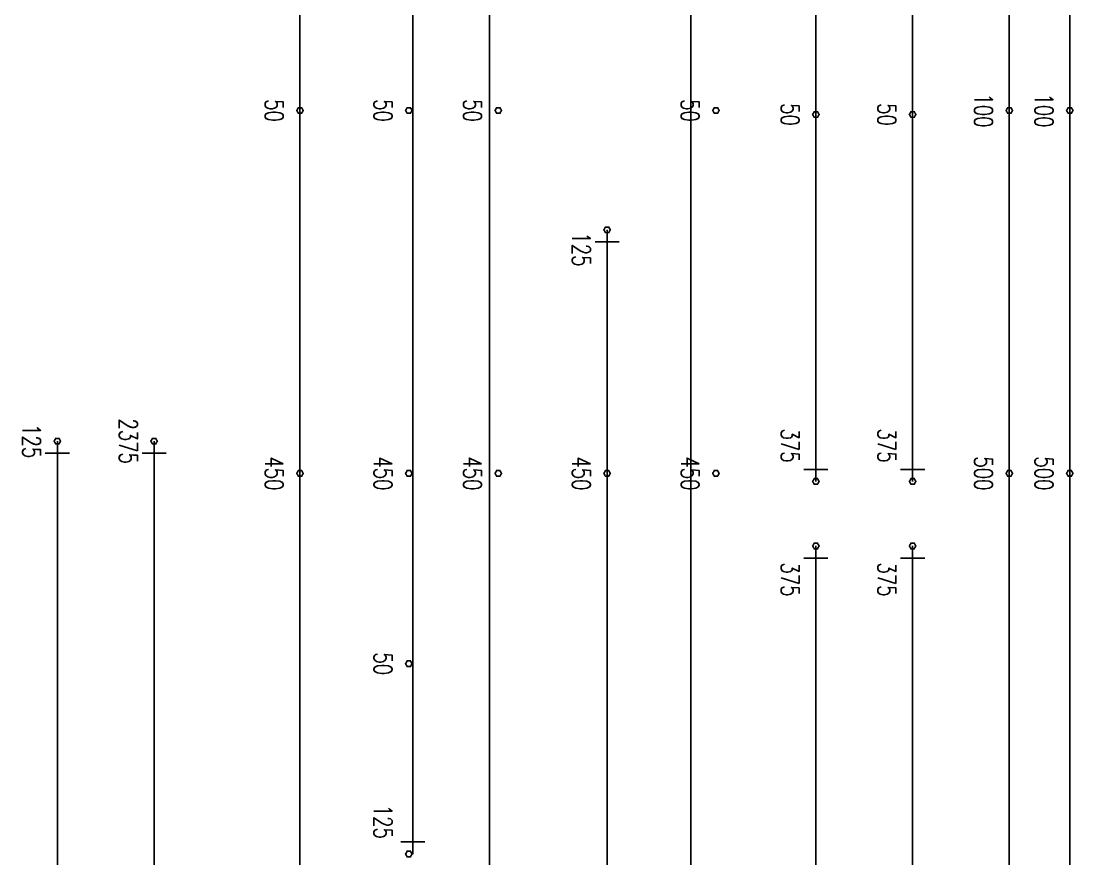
# Model space of a CAD drawing. Header units: millimetres. Extents: x 131700 to 589785, y -24154 to 46087.
# Drawn here: x 556940 to 570002, y 14419 to 24808 of the extents above; entities that cross this region are included whole.
import ezdxf
from ezdxf.enums import TextEntityAlignment as Align

# ---------------------------------------------------------------- set-up
doc = ezdxf.new("R2010")
doc.units = ezdxf.units.MM
doc.layers.get('0').update_dxf_attribs({"lineweight": 20})
doc.layers.add('ARES_TAG', color=3, linetype='Continuous')
doc.layers.add('NDC_S_TENDON', color=10, linetype='Continuous')
doc.layers.add('Current_plane_Column', color=7, linetype='Continuous', true_color=0x4b00ff)
doc.layers.add('NDC_LCAP', color=87, linetype='Continuous', plot=False)
for name, color, linetype, lineweight in [('NDC_S-ANNO', 7, 'Continuous', 20), ('NDC_S-TENDON', 6, 'Continuous', 35), ('NDC_S_SYMBOL', 1, 'Continuous', 15)]:
    doc.layers.add(name, color=color, linetype=linetype, lineweight=lineweight)
doc.styles.add('ARES_BIGTEXT', font='VHARIALN.TTF')
doc.styles.add('ARES_ROMANS_0.36', font='romans.shx', dxfattribs={"width": 0.36, "bigfont": 'vns.shx'})
doc.styles.add('NDC_ANNO', font='', dxfattribs={"width": 0.8})
doc.styles.get('NDC_ANNO').set_extended_font_data('Dotum')

# ---------------------------------------------------------------- blocks, each defined once
blk = doc.blocks.new('*U768')
at = {"layer": 'NDC_S_TENDON'}
blk.add_line((2787, 0), (25216, 0), dxfattribs=at)
at = {"layer": 'ARES_TAG', "style": 'ARES_ROMANS_0.36', "width": 0.36}
blk.add_attdef('S3', text='', height=375, dxfattribs=at).set_placement((-8875, 0), align=Align.MIDDLE_CENTER)
at = {"layer": 'NDC_LCAP', "style": 'ARES_BIGTEXT'}
blk.add_attdef('L', text='', height=350, dxfattribs=at).set_placement((-9606, 0), align=Align.MIDDLE_RIGHT)
blk = doc.blocks.new('*U773')
at = {"layer": 'NDC_S_TENDON'}
blk.add_line((2787, 0), (25216, 0), dxfattribs=at)
at = {"layer": 'ARES_TAG', "style": 'ARES_ROMANS_0.36', "width": 0.36}
blk.add_attdef('S3', text='', height=375, dxfattribs=at).set_placement((-8856, 0), align=Align.MIDDLE_CENTER)
at = {"layer": 'NDC_LCAP', "style": 'ARES_BIGTEXT'}
blk.add_attdef('L', text='', height=350, dxfattribs=at).set_placement((-9587, 0), align=Align.MIDDLE_RIGHT)
blk = doc.blocks.new('*U774')
at = {"layer": 'NDC_S_TENDON'}
blk.add_line((2787, 0), (25216, 0), dxfattribs=at)
at = {"layer": 'ARES_TAG', "style": 'ARES_ROMANS_0.36', "width": 0.36}
blk.add_attdef('S3', text='', height=375, dxfattribs=at).set_placement((-8545, 0), align=Align.MIDDLE_CENTER)
at = {"layer": 'NDC_LCAP', "style": 'ARES_BIGTEXT'}
blk.add_attdef('L', text='', height=350, dxfattribs=at).set_placement((-9276, 0), align=Align.MIDDLE_RIGHT)
blk = doc.blocks.new('*U758')
at = {"layer": 'NDC_S_TENDON'}
blk.add_line((2787, 0), (25216, 0), dxfattribs=at)
at = {"layer": 'ARES_TAG', "style": 'ARES_ROMANS_0.36', "width": 0.36}
blk.add_attdef('S3', text='', height=375, dxfattribs=at).set_placement((-8875, 0), align=Align.MIDDLE_CENTER)
at = {"layer": 'NDC_LCAP', "style": 'ARES_BIGTEXT'}
blk.add_attdef('L', text='', height=350, dxfattribs=at).set_placement((-9606, 0), align=Align.MIDDLE_RIGHT)
blk = doc.blocks.new('*U767')
at = {"layer": 'NDC_S_SYMBOL', "color": 3}
blk.add_line((-7323, 0), (-5823, 0), dxfattribs=at)
blk.add_circle((-7773, 0), 450, dxfattribs=at)
at = {"layer": 'NDC_S_TENDON'}
for p, q in [((9156, -150), (9156, 150)), ((-3644, 0), (-3144, 0)), ((-3144, 0), (2787, 0)), ((2787, 0), (8306, 0)), ((8306, 0), (9306, 0))]:
    blk.add_line(p, q, dxfattribs=at)
blk.add_lwpolyline([(-4164, 0), (-4644, 150), (-4644, -150), (-4164, 0), (-3644, 0)], dxfattribs=at)
at = {"layer": 'ARES_TAG', "style": 'ARES_ROMANS_0.36', "width": 0.36}
blk.add_attdef('S3', text='', height=375, dxfattribs=at).set_placement((-7773, 0), align=Align.MIDDLE_CENTER)
at = {"layer": 'NDC_LCAP', "style": 'ARES_BIGTEXT'}
blk.add_attdef('L', text='', height=350, dxfattribs=at).set_placement((-8504, 0), align=Align.MIDDLE_RIGHT)
blk = doc.blocks.new('*U717')
at = {"layer": 'NDC_S_SYMBOL', "color": 3}
blk.add_line((-9324, 0), (-7824, 0), dxfattribs=at)
blk.add_circle((-9774, 0), 450, dxfattribs=at)
at = {"layer": 'NDC_S_TENDON'}
for p, q in [((3236, -150), (3236, 150)), ((-5644, 0), (-3144, 0)), ((-3144, 0), (2787, 0)), ((2787, 0), (2386, 0)), ((2386, 0), (3386, 0))]:
    blk.add_line(p, q, dxfattribs=at)
blk.add_lwpolyline([(-6164, 0), (-6644, 150), (-6644, -150), (-6164, 0), (-5644, 0)], dxfattribs=at)
at = {"layer": 'ARES_TAG', "style": 'ARES_ROMANS_0.36', "width": 0.36}
blk.add_attdef('S3', text='', height=375, dxfattribs=at).set_placement((-9774, 0), align=Align.MIDDLE_CENTER)
at = {"layer": 'NDC_LCAP', "style": 'ARES_BIGTEXT'}
blk.add_attdef('L', text='', height=350, dxfattribs=at).set_placement((-10505, 0), align=Align.MIDDLE_RIGHT)
blk = doc.blocks.new('*U718')
at = {"layer": 'NDC_S_SYMBOL', "color": 3}
blk.add_line((-9324, 0), (-7824, 0), dxfattribs=at)
blk.add_circle((-9774, 0), 450, dxfattribs=at)
at = {"layer": 'NDC_S_TENDON'}
for p, q in [((3236, -150), (3236, 150)), ((-5644, 0), (-3144, 0)), ((-3144, 0), (2787, 0)), ((2787, 0), (2386, 0)), ((2386, 0), (3386, 0))]:
    blk.add_line(p, q, dxfattribs=at)
blk.add_lwpolyline([(-6164, 0), (-6644, 150), (-6644, -150), (-6164, 0), (-5644, 0)], dxfattribs=at)
at = {"layer": 'ARES_TAG', "style": 'ARES_ROMANS_0.36', "width": 0.36}
blk.add_attdef('S3', text='', height=375, dxfattribs=at).set_placement((-9774, 0), align=Align.MIDDLE_CENTER)
at = {"layer": 'NDC_LCAP', "style": 'ARES_BIGTEXT'}
blk.add_attdef('L', text='', height=350, dxfattribs=at).set_placement((-10505, 0), align=Align.MIDDLE_RIGHT)
blk = doc.blocks.new('*U726')
at = {"layer": 'NDC_S_TENDON'}
for p, q in [((-3144, 0), (2787, 0)), ((2787, 0), (16388, 0))]:
    blk.add_line(p, q, dxfattribs=at)
at = {"layer": 'ARES_TAG', "style": 'ARES_ROMANS_0.36', "width": 0.36}
blk.add_attdef('S3', text='', height=375, dxfattribs=at).set_placement((-7773, 0), align=Align.MIDDLE_CENTER)
at = {"layer": 'NDC_LCAP', "style": 'ARES_BIGTEXT'}
blk.add_attdef('L', text='', height=350, dxfattribs=at).set_placement((-8504, 0), align=Align.MIDDLE_RIGHT)
blk = doc.blocks.new('*U716')
at = {"layer": 'NDC_S_SYMBOL', "color": 3}
blk.add_line((-7323, 0), (-5823, 0), dxfattribs=at)
blk.add_circle((-7773, 0), 450, dxfattribs=at)
at = {"layer": 'NDC_S_TENDON'}
for p, q in [((6536, -150), (6536, 150)), ((-3644, 0), (-3144, 0)), ((-3144, 0), (2787, 0)), ((2787, 0), (5686, 0)), ((5686, 0), (6686, 0))]:
    blk.add_line(p, q, dxfattribs=at)
blk.add_lwpolyline([(-4164, 0), (-4644, 150), (-4644, -150), (-4164, 0), (-3644, 0)], dxfattribs=at)
at = {"layer": 'ARES_TAG', "style": 'ARES_ROMANS_0.36', "width": 0.36}
blk.add_attdef('S3', text='', height=375, dxfattribs=at).set_placement((-7773, 0), align=Align.MIDDLE_CENTER)
at = {"layer": 'NDC_LCAP', "style": 'ARES_BIGTEXT'}
blk.add_attdef('L', text='', height=350, dxfattribs=at).set_placement((-8504, 0), align=Align.MIDDLE_RIGHT)
blk = doc.blocks.new('*U711')
at = {"layer": 'NDC_S_SYMBOL', "color": 3}
blk.add_line((-7323, 0), (-5823, 0), dxfattribs=at)
blk.add_circle((-7773, 0), 450, dxfattribs=at)
at = {"layer": 'NDC_S_TENDON'}
for p, q in [((6536, -150), (6536, 150)), ((-3644, 0), (-3144, 0)), ((-3144, 0), (2787, 0)), ((2787, 0), (5686, 0)), ((5686, 0), (6686, 0))]:
    blk.add_line(p, q, dxfattribs=at)
blk.add_lwpolyline([(-4164, 0), (-4644, 150), (-4644, -150), (-4164, 0), (-3644, 0)], dxfattribs=at)
at = {"layer": 'ARES_TAG', "style": 'ARES_ROMANS_0.36', "width": 0.36}
blk.add_attdef('S3', text='', height=375, dxfattribs=at).set_placement((-7773, 0), align=Align.MIDDLE_CENTER)
at = {"layer": 'NDC_LCAP', "style": 'ARES_BIGTEXT'}
blk.add_attdef('L', text='', height=350, dxfattribs=at).set_placement((-8504, 0), align=Align.MIDDLE_RIGHT)
blk = doc.blocks.new('*U714')
at = {"layer": 'NDC_S_TENDON'}
for p, q in [((19856, -150), (19856, 150)), ((2787, 0), (19006, 0)), ((19006, 0), (20006, 0))]:
    blk.add_line(p, q, dxfattribs=at)
at = {"layer": 'ARES_TAG', "style": 'ARES_ROMANS_0.36', "width": 0.36}
blk.add_attdef('S3', text='', height=375, dxfattribs=at).set_placement((-8875, 0), align=Align.MIDDLE_CENTER)
at = {"layer": 'NDC_LCAP', "style": 'ARES_BIGTEXT'}
blk.add_attdef('L', text='', height=350, dxfattribs=at).set_placement((-9606, 0), align=Align.MIDDLE_RIGHT)
blk = doc.blocks.new('*U719')
at = {"layer": 'NDC_S_TENDON'}
for p, q in [((15237, -150), (15237, 150)), ((2787, 0), (14387, 0)), ((14387, 0), (15387, 0))]:
    blk.add_line(p, q, dxfattribs=at)
at = {"layer": 'ARES_TAG', "style": 'ARES_ROMANS_0.36', "width": 0.36}
blk.add_attdef('S3', text='', height=375, dxfattribs=at).set_placement((-8875, 0), align=Align.MIDDLE_CENTER)
at = {"layer": 'NDC_LCAP', "style": 'ARES_BIGTEXT'}
blk.add_attdef('L', text='', height=350, dxfattribs=at).set_placement((-9606, 0), align=Align.MIDDLE_RIGHT)
blk = doc.blocks.new('*U720')
at = {"layer": 'NDC_S_TENDON'}
for p, q in [((15237, -150), (15237, 150)), ((2787, 0), (14387, 0)), ((14387, 0), (15387, 0))]:
    blk.add_line(p, q, dxfattribs=at)
at = {"layer": 'ARES_TAG', "style": 'ARES_ROMANS_0.36', "width": 0.36}
blk.add_attdef('S3', text='', height=375, dxfattribs=at).set_placement((-8875, 0), align=Align.MIDDLE_CENTER)
at = {"layer": 'NDC_LCAP', "style": 'ARES_BIGTEXT'}
blk.add_attdef('L', text='', height=350, dxfattribs=at).set_placement((-9606, 0), align=Align.MIDDLE_RIGHT)
blk = doc.blocks.new('TDY')
at = {"layer": 'NDC_S-TENDON', "linetype": 'Continuous'}
for points, elevation in [([(51690, 14200, 20, 20, 0), (51670, 14235, 20, 20, 0), (51630, 14235, 20, 20, 0), (51610, 14200, 20, 20, 0), (51630, 14165, 20, 20, 0), (51670, 14165, 20, 20, 0)], 2800), ([(51690, 14200, 20, 20, 0), (51670, 14235, 20, 20, 0), (51630, 14235, 20, 20, 0), (51610, 14200, 20, 20, 0), (51630, 14165, 20, 20, 0), (51670, 14165, 20, 20, 0)], 2800), ([(51690, 14200, 20, 20, 0), (51670, 14234, 20, 20, 0), (51630, 14234, 20, 20, 0), (51610, 14200, 20, 20, 0), (51630, 14165, 20, 20, 0), (51670, 14165, 20, 20, 0)], 2800), ([(51690, 14200, 20, 20, 0), (51670, 14234, 20, 20, 0), (51630, 14234, 20, 20, 0), (51610, 14200, 20, 20, 0), (51630, 14165, 20, 20, 0), (51670, 14165, 20, 20, 0)], 2800), ([(53040, 14200, 20, 20, 0), (53020, 14235, 20, 20, 0), (52980, 14235, 20, 20, 0), (52960, 14200, 20, 20, 0), (52980, 14165, 20, 20, 0), (53020, 14165, 20, 20, 0)], 2800), ([(53040, 14200, 20, 20, 0), (53020, 14235, 20, 20, 0), (52980, 14235, 20, 20, 0), (52960, 14200, 20, 20, 0), (52980, 14165, 20, 20, 0), (53020, 14165, 20, 20, 0)], 2800), ([(53040, 14200, 20, 20, 0), (53020, 14234, 20, 20, 0), (52980, 14234, 20, 20, 0), (52960, 14200, 20, 20, 0), (52980, 14165, 20, 20, 0), (53020, 14165, 20, 20, 0)], 2800), ([(53040, 14200, 20, 20, 0), (53020, 14234, 20, 20, 0), (52980, 14234, 20, 20, 0), (52960, 14200, 20, 20, 0), (52980, 14165, 20, 20, 0), (53020, 14165, 20, 20, 0)], 2800), ([(54150, 14200, 20, 20, 0), (54130, 14235, 20, 20, 0), (54090, 14235, 20, 20, 0), (54070, 14200, 20, 20, 0), (54090, 14165, 20, 20, 0), (54130, 14165, 20, 20, 0)], 2800), ([(54150, 14200, 20, 20, 0), (54130, 14235, 20, 20, 0), (54090, 14235, 20, 20, 0), (54070, 14200, 20, 20, 0), (54090, 14165, 20, 20, 0), (54130, 14165, 20, 20, 0)], 2800), ([(54150, 14200, 20, 20, 0), (54130, 14234, 20, 20, 0), (54090, 14234, 20, 20, 0), (54070, 14200, 20, 20, 0), (54090, 14165, 20, 20, 0), (54130, 14165, 20, 20, 0)], 2800), ([(54150, 14200, 20, 20, 0), (54130, 14234, 20, 20, 0), (54090, 14234, 20, 20, 0), (54070, 14200, 20, 20, 0), (54090, 14165, 20, 20, 0), (54130, 14165, 20, 20, 0)], 2800), ([(56850, 14200, 20, 20, 0), (56830, 14235, 20, 20, 0), (56790, 14235, 20, 20, 0), (56770, 14200, 20, 20, 0), (56790, 14165, 20, 20, 0), (56830, 14165, 20, 20, 0)], 2800), ([(56850, 14200, 20, 20, 0), (56830, 14235, 20, 20, 0), (56790, 14235, 20, 20, 0), (56770, 14200, 20, 20, 0), (56790, 14165, 20, 20, 0), (56830, 14165, 20, 20, 0)], 2800), ([(56850, 14200, 20, 20, 0), (56830, 14234, 20, 20, 0), (56790, 14234, 20, 20, 0), (56770, 14200, 20, 20, 0), (56790, 14165, 20, 20, 0), (56830, 14165, 20, 20, 0)], 2800), ([(56850, 14200, 20, 20, 0), (56830, 14234, 20, 20, 0), (56790, 14234, 20, 20, 0), (56770, 14200, 20, 20, 0), (56790, 14165, 20, 20, 0), (56830, 14165, 20, 20, 0)], 2800), ([(60490, 14200, 20, 20, 0), (60470, 14235, 20, 20, 0), (60430, 14235, 20, 20, 0), (60410, 14200, 20, 20, 0), (60430, 14165, 20, 20, 0), (60470, 14165, 20, 20, 0)], 2500), ([(60490, 14200, 20, 20, 0), (60470, 14235, 20, 20, 0), (60430, 14235, 20, 20, 0), (60410, 14200, 20, 20, 0), (60430, 14165, 20, 20, 0), (60470, 14165, 20, 20, 0)], 2500), ([(60490, 14200, 20, 20, 0), (60470, 14234, 20, 20, 0), (60430, 14234, 20, 20, 0), (60410, 14200, 20, 20, 0), (60430, 14165, 20, 20, 0), (60470, 14165, 20, 20, 0)], 2500), ([(60490, 14200, 20, 20, 0), (60470, 14234, 20, 20, 0), (60430, 14234, 20, 20, 0), (60410, 14200, 20, 20, 0), (60430, 14165, 20, 20, 0), (60470, 14165, 20, 20, 0)], 2500), ([(61240, 14200, 20, 20, 0), (61220, 14235, 20, 20, 0), (61180, 14235, 20, 20, 0), (61160, 14200, 20, 20, 0), (61180, 14165, 20, 20, 0), (61220, 14165, 20, 20, 0)], 2500), ([(61240, 14200, 20, 20, 0), (61220, 14235, 20, 20, 0), (61180, 14235, 20, 20, 0), (61160, 14200, 20, 20, 0), (61180, 14165, 20, 20, 0), (61220, 14165, 20, 20, 0)], 2500), ([(61240, 14200, 20, 20, 0), (61220, 14234, 20, 20, 0), (61180, 14234, 20, 20, 0), (61160, 14200, 20, 20, 0), (61180, 14165, 20, 20, 0), (61220, 14165, 20, 20, 0)], 2500), ([(61240, 14200, 20, 20, 0), (61220, 14234, 20, 20, 0), (61180, 14234, 20, 20, 0), (61160, 14200, 20, 20, 0), (61180, 14165, 20, 20, 0), (61220, 14165, 20, 20, 0)], 2500), ([(58090, 14150, 20, 20, 0), (58070, 14185, 20, 20, 0), (58030, 14185, 20, 20, 0), (58010, 14150, 20, 20, 0), (58030, 14115, 20, 20, 0), (58070, 14115, 20, 20, 0)], 2800), ([(58090, 14150, 20, 20, 0), (58070, 14185, 20, 20, 0), (58030, 14185, 20, 20, 0), (58010, 14150, 20, 20, 0), (58030, 14115, 20, 20, 0), (58070, 14115, 20, 20, 0)], 2800), ([(58090, 14150, 20, 20, 0), (58070, 14184, 20, 20, 0), (58030, 14184, 20, 20, 0), (58010, 14150, 20, 20, 0), (58030, 14115, 20, 20, 0), (58070, 14115, 20, 20, 0)], 2800), ([(58090, 14150, 20, 20, 0), (58070, 14184, 20, 20, 0), (58030, 14184, 20, 20, 0), (58010, 14150, 20, 20, 0), (58030, 14115, 20, 20, 0), (58070, 14115, 20, 20, 0)], 2800), ([(59290, 14150, 20, 20, 0), (59270, 14185, 20, 20, 0), (59230, 14185, 20, 20, 0), (59210, 14150, 20, 20, 0), (59230, 14115, 20, 20, 0), (59270, 14115, 20, 20, 0)], 2800), ([(59290, 14150, 20, 20, 0), (59270, 14185, 20, 20, 0), (59230, 14185, 20, 20, 0), (59210, 14150, 20, 20, 0), (59230, 14115, 20, 20, 0), (59270, 14115, 20, 20, 0)], 2800), ([(59290, 14150, 20, 20, 0), (59270, 14184, 20, 20, 0), (59230, 14184, 20, 20, 0), (59210, 14150, 20, 20, 0), (59230, 14115, 20, 20, 0), (59270, 14115, 20, 20, 0)], 2800), ([(59290, 14150, 20, 20, 0), (59270, 14184, 20, 20, 0), (59230, 14184, 20, 20, 0), (59210, 14150, 20, 20, 0), (59230, 14115, 20, 20, 0), (59270, 14115, 20, 20, 0)], 2800), ([(55500, 12720, 20, 20, 0), (55480, 12755, 20, 20, 0), (55440, 12755, 20, 20, 0), (55420, 12720, 20, 20, 0), (55440, 12685, 20, 20, 0), (55480, 12685, 20, 20, 0)], 2875), ([(55500, 12720, 20, 20, 0), (55480, 12755, 20, 20, 0), (55440, 12755, 20, 20, 0), (55420, 12720, 20, 20, 0), (55440, 12685, 20, 20, 0), (55480, 12685, 20, 20, 0)], 2875), ([(55500, 12720, 20, 20, 0), (55480, 12754, 20, 20, 0), (55440, 12754, 20, 20, 0), (55420, 12720, 20, 20, 0), (55440, 12685, 20, 20, 0), (55480, 12685, 20, 20, 0)], 2875), ([(55500, 12720, 20, 20, 0), (55480, 12754, 20, 20, 0), (55440, 12754, 20, 20, 0), (55420, 12720, 20, 20, 0), (55440, 12685, 20, 20, 0), (55480, 12685, 20, 20, 0)], 2875), ([(48680, 10100, 20, 20, 0), (48660, 10134, 20, 20, 0), (48620, 10134, 20, 20, 0), (48600, 10100, 20, 20, 0), (48620, 10065, 20, 20, 0), (48660, 10065, 20, 20, 0)], 2875), ([(48680, 10100, 20, 20, 0), (48660, 10134, 20, 20, 0), (48620, 10134, 20, 20, 0), (48600, 10100, 20, 20, 0), (48620, 10065, 20, 20, 0), (48660, 10065, 20, 20, 0)], 2875), ([(48680, 10099, 20, 20, 0), (48660, 10134, 20, 20, 0), (48620, 10134, 20, 20, 0), (48600, 10099, 20, 20, 0), (48620, 10065, 20, 20, 0), (48660, 10065, 20, 20, 0)], 2875), ([(48680, 10099, 20, 20, 0), (48660, 10134, 20, 20, 0), (48620, 10134, 20, 20, 0), (48600, 10099, 20, 20, 0), (48620, 10065, 20, 20, 0), (48660, 10065, 20, 20, 0)], 2875), ([(49880, 10100, 20, 20, 0), (49860, 10134, 20, 20, 0), (49820, 10134, 20, 20, 0), (49800, 10100, 20, 20, 0), (49820, 10065, 20, 20, 0), (49860, 10065, 20, 20, 0)], 2875), ([(49880, 10100, 20, 20, 0), (49860, 10134, 20, 20, 0), (49820, 10134, 20, 20, 0), (49800, 10100, 20, 20, 0), (49820, 10065, 20, 20, 0), (49860, 10065, 20, 20, 0)], 2875), ([(49880, 10099, 20, 20, 0), (49860, 10134, 20, 20, 0), (49820, 10134, 20, 20, 0), (49800, 10099, 20, 20, 0), (49820, 10065, 20, 20, 0), (49860, 10065, 20, 20, 0)], 2875), ([(49880, 10099, 20, 20, 0), (49860, 10134, 20, 20, 0), (49820, 10134, 20, 20, 0), (49800, 10099, 20, 20, 0), (49820, 10065, 20, 20, 0), (49860, 10065, 20, 20, 0)], 2875), ([(51690, 9700, 20, 20, 0), (51670, 9735, 20, 20, 0), (51630, 9735, 20, 20, 0), (51610, 9700, 20, 20, 0), (51630, 9665, 20, 20, 0), (51670, 9665, 20, 20, 0)], 2950), ([(51690, 9700, 20, 20, 0), (51670, 9735, 20, 20, 0), (51630, 9735, 20, 20, 0), (51610, 9700, 20, 20, 0), (51630, 9665, 20, 20, 0), (51670, 9665, 20, 20, 0)], 2950), ([(51690, 9700, 20, 20, 0), (51670, 9735, 20, 20, 0), (51630, 9735, 20, 20, 0), (51610, 9700, 20, 20, 0), (51630, 9665, 20, 20, 0), (51670, 9665, 20, 20, 0)], 2950), ([(51690, 9700, 20, 20, 0), (51670, 9735, 20, 20, 0), (51630, 9735, 20, 20, 0), (51610, 9700, 20, 20, 0), (51630, 9665, 20, 20, 0), (51670, 9665, 20, 20, 0)], 2950), ([(51690, 9700, 20, 20, 0), (51670, 9734, 20, 20, 0), (51630, 9734, 20, 20, 0), (51610, 9700, 20, 20, 0), (51630, 9665, 20, 20, 0), (51670, 9665, 20, 20, 0)], 2950), ([(51690, 9700, 20, 20, 0), (51670, 9734, 20, 20, 0), (51630, 9734, 20, 20, 0), (51610, 9700, 20, 20, 0), (51630, 9665, 20, 20, 0), (51670, 9665, 20, 20, 0)], 2950), ([(51690, 9700, 20, 20, 0), (51670, 9734, 20, 20, 0), (51630, 9734, 20, 20, 0), (51610, 9700, 20, 20, 0), (51630, 9665, 20, 20, 0), (51670, 9665, 20, 20, 0)], 2950), ([(51690, 9700, 20, 20, 0), (51670, 9734, 20, 20, 0), (51630, 9734, 20, 20, 0), (51610, 9700, 20, 20, 0), (51630, 9665, 20, 20, 0), (51670, 9665, 20, 20, 0)], 2950), ([(53040, 9700, 20, 20, 0), (53020, 9735, 20, 20, 0), (52980, 9735, 20, 20, 0), (52960, 9700, 20, 20, 0), (52980, 9665, 20, 20, 0), (53020, 9665, 20, 20, 0)], 2950), ([(53040, 9700, 20, 20, 0), (53020, 9735, 20, 20, 0), (52980, 9735, 20, 20, 0), (52960, 9700, 20, 20, 0), (52980, 9665, 20, 20, 0), (53020, 9665, 20, 20, 0)], 2950), ([(53040, 9700, 20, 20, 0), (53020, 9735, 20, 20, 0), (52980, 9735, 20, 20, 0), (52960, 9700, 20, 20, 0), (52980, 9665, 20, 20, 0), (53020, 9665, 20, 20, 0)], 2950), ([(53040, 9700, 20, 20, 0), (53020, 9735, 20, 20, 0), (52980, 9735, 20, 20, 0), (52960, 9700, 20, 20, 0), (52980, 9665, 20, 20, 0), (53020, 9665, 20, 20, 0)], 2950), ([(53040, 9700, 20, 20, 0), (53020, 9734, 20, 20, 0), (52980, 9734, 20, 20, 0), (52960, 9700, 20, 20, 0), (52980, 9665, 20, 20, 0), (53020, 9665, 20, 20, 0)], 2950), ([(53040, 9700, 20, 20, 0), (53020, 9734, 20, 20, 0), (52980, 9734, 20, 20, 0), (52960, 9700, 20, 20, 0), (52980, 9665, 20, 20, 0), (53020, 9665, 20, 20, 0)], 2950), ([(53040, 9700, 20, 20, 0), (53020, 9734, 20, 20, 0), (52980, 9734, 20, 20, 0), (52960, 9700, 20, 20, 0), (52980, 9665, 20, 20, 0), (53020, 9665, 20, 20, 0)], 2950), ([(53040, 9700, 20, 20, 0), (53020, 9734, 20, 20, 0), (52980, 9734, 20, 20, 0), (52960, 9700, 20, 20, 0), (52980, 9665, 20, 20, 0), (53020, 9665, 20, 20, 0)], 2950), ([(54150, 9700, 20, 20, 0), (54130, 9735, 20, 20, 0), (54090, 9735, 20, 20, 0), (54070, 9700, 20, 20, 0), (54090, 9665, 20, 20, 0), (54130, 9665, 20, 20, 0)], 2950), ([(54150, 9700, 20, 20, 0), (54130, 9735, 20, 20, 0), (54090, 9735, 20, 20, 0), (54070, 9700, 20, 20, 0), (54090, 9665, 20, 20, 0), (54130, 9665, 20, 20, 0)], 2950), ([(54150, 9700, 20, 20, 0), (54130, 9735, 20, 20, 0), (54090, 9735, 20, 20, 0), (54070, 9700, 20, 20, 0), (54090, 9665, 20, 20, 0), (54130, 9665, 20, 20, 0)], 2950), ([(54150, 9700, 20, 20, 0), (54130, 9735, 20, 20, 0), (54090, 9735, 20, 20, 0), (54070, 9700, 20, 20, 0), (54090, 9665, 20, 20, 0), (54130, 9665, 20, 20, 0)], 2950), ([(54150, 9700, 20, 20, 0), (54130, 9734, 20, 20, 0), (54090, 9734, 20, 20, 0), (54070, 9700, 20, 20, 0), (54090, 9665, 20, 20, 0), (54130, 9665, 20, 20, 0)], 2950), ([(54150, 9700, 20, 20, 0), (54130, 9734, 20, 20, 0), (54090, 9734, 20, 20, 0), (54070, 9700, 20, 20, 0), (54090, 9665, 20, 20, 0), (54130, 9665, 20, 20, 0)], 2950), ([(54150, 9700, 20, 20, 0), (54130, 9734, 20, 20, 0), (54090, 9734, 20, 20, 0), (54070, 9700, 20, 20, 0), (54090, 9665, 20, 20, 0), (54130, 9665, 20, 20, 0)], 2950), ([(54150, 9700, 20, 20, 0), (54130, 9734, 20, 20, 0), (54090, 9734, 20, 20, 0), (54070, 9700, 20, 20, 0), (54090, 9665, 20, 20, 0), (54130, 9665, 20, 20, 0)], 2950), ([(55500, 9700, 20, 20, 0), (55480, 9735, 20, 20, 0), (55440, 9735, 20, 20, 0), (55420, 9700, 20, 20, 0), (55440, 9665, 20, 20, 0), (55480, 9665, 20, 20, 0)], 2950), ([(55500, 9700, 20, 20, 0), (55480, 9735, 20, 20, 0), (55440, 9735, 20, 20, 0), (55420, 9700, 20, 20, 0), (55440, 9665, 20, 20, 0), (55480, 9665, 20, 20, 0)], 2950), ([(55500, 9700, 20, 20, 0), (55480, 9735, 20, 20, 0), (55440, 9735, 20, 20, 0), (55420, 9700, 20, 20, 0), (55440, 9665, 20, 20, 0), (55480, 9665, 20, 20, 0)], 2950), ([(55500, 9700, 20, 20, 0), (55480, 9735, 20, 20, 0), (55440, 9735, 20, 20, 0), (55420, 9700, 20, 20, 0), (55440, 9665, 20, 20, 0), (55480, 9665, 20, 20, 0)], 2950), ([(55500, 9700, 20, 20, 0), (55480, 9734, 20, 20, 0), (55440, 9734, 20, 20, 0), (55420, 9700, 20, 20, 0), (55440, 9665, 20, 20, 0), (55480, 9665, 20, 20, 0)], 2950), ([(55500, 9700, 20, 20, 0), (55480, 9734, 20, 20, 0), (55440, 9734, 20, 20, 0), (55420, 9700, 20, 20, 0), (55440, 9665, 20, 20, 0), (55480, 9665, 20, 20, 0)], 2950), ([(55500, 9700, 20, 20, 0), (55480, 9734, 20, 20, 0), (55440, 9734, 20, 20, 0), (55420, 9700, 20, 20, 0), (55440, 9665, 20, 20, 0), (55480, 9665, 20, 20, 0)], 2950), ([(55500, 9700, 20, 20, 0), (55480, 9734, 20, 20, 0), (55440, 9734, 20, 20, 0), (55420, 9700, 20, 20, 0), (55440, 9665, 20, 20, 0), (55480, 9665, 20, 20, 0)], 2950), ([(56850, 9700, 20, 20, 0), (56830, 9735, 20, 20, 0), (56790, 9735, 20, 20, 0), (56770, 9700, 20, 20, 0), (56790, 9665, 20, 20, 0), (56830, 9665, 20, 20, 0)], 2950), ([(56850, 9700, 20, 20, 0), (56830, 9735, 20, 20, 0), (56790, 9735, 20, 20, 0), (56770, 9700, 20, 20, 0), (56790, 9665, 20, 20, 0), (56830, 9665, 20, 20, 0)], 2950), ([(56850, 9700, 20, 20, 0), (56830, 9735, 20, 20, 0), (56790, 9735, 20, 20, 0), (56770, 9700, 20, 20, 0), (56790, 9665, 20, 20, 0), (56830, 9665, 20, 20, 0)], 2950), ([(56850, 9700, 20, 20, 0), (56830, 9735, 20, 20, 0), (56790, 9735, 20, 20, 0), (56770, 9700, 20, 20, 0), (56790, 9665, 20, 20, 0), (56830, 9665, 20, 20, 0)], 2950), ([(56850, 9700, 20, 20, 0), (56830, 9734, 20, 20, 0), (56790, 9734, 20, 20, 0), (56770, 9700, 20, 20, 0), (56790, 9665, 20, 20, 0), (56830, 9665, 20, 20, 0)], 2950), ([(56850, 9700, 20, 20, 0), (56830, 9734, 20, 20, 0), (56790, 9734, 20, 20, 0), (56770, 9700, 20, 20, 0), (56790, 9665, 20, 20, 0), (56830, 9665, 20, 20, 0)], 2950), ([(56850, 9700, 20, 20, 0), (56830, 9734, 20, 20, 0), (56790, 9734, 20, 20, 0), (56770, 9700, 20, 20, 0), (56790, 9665, 20, 20, 0), (56830, 9665, 20, 20, 0)], 2950), ([(56850, 9700, 20, 20, 0), (56830, 9734, 20, 20, 0), (56790, 9734, 20, 20, 0), (56770, 9700, 20, 20, 0), (56790, 9665, 20, 20, 0), (56830, 9665, 20, 20, 0)], 2950), ([(60490, 9700, 20, 20, 0), (60470, 9735, 20, 20, 0), (60430, 9735, 20, 20, 0), (60410, 9700, 20, 20, 0), (60430, 9665, 20, 20, 0), (60470, 9665, 20, 20, 0)], 2900), ([(60490, 9700, 20, 20, 0), (60470, 9735, 20, 20, 0), (60430, 9735, 20, 20, 0), (60410, 9700, 20, 20, 0), (60430, 9665, 20, 20, 0), (60470, 9665, 20, 20, 0)], 2900), ([(60490, 9700, 20, 20, 0), (60470, 9735, 20, 20, 0), (60430, 9735, 20, 20, 0), (60410, 9700, 20, 20, 0), (60430, 9665, 20, 20, 0), (60470, 9665, 20, 20, 0)], 2900), ([(60490, 9700, 20, 20, 0), (60470, 9735, 20, 20, 0), (60430, 9735, 20, 20, 0), (60410, 9700, 20, 20, 0), (60430, 9665, 20, 20, 0), (60470, 9665, 20, 20, 0)], 2900), ([(60490, 9700, 20, 20, 0), (60470, 9734, 20, 20, 0), (60430, 9734, 20, 20, 0), (60410, 9700, 20, 20, 0), (60430, 9665, 20, 20, 0), (60470, 9665, 20, 20, 0)], 2900), ([(60490, 9700, 20, 20, 0), (60470, 9734, 20, 20, 0), (60430, 9734, 20, 20, 0), (60410, 9700, 20, 20, 0), (60430, 9665, 20, 20, 0), (60470, 9665, 20, 20, 0)], 2900), ([(60490, 9700, 20, 20, 0), (60470, 9734, 20, 20, 0), (60430, 9734, 20, 20, 0), (60410, 9700, 20, 20, 0), (60430, 9665, 20, 20, 0), (60470, 9665, 20, 20, 0)], 2900), ([(60490, 9700, 20, 20, 0), (60470, 9734, 20, 20, 0), (60430, 9734, 20, 20, 0), (60410, 9700, 20, 20, 0), (60430, 9665, 20, 20, 0), (60470, 9665, 20, 20, 0)], 2900), ([(61240, 9700, 20, 20, 0), (61220, 9735, 20, 20, 0), (61180, 9735, 20, 20, 0), (61160, 9700, 20, 20, 0), (61180, 9665, 20, 20, 0), (61220, 9665, 20, 20, 0)], 2900), ([(61240, 9700, 20, 20, 0), (61220, 9735, 20, 20, 0), (61180, 9735, 20, 20, 0), (61160, 9700, 20, 20, 0), (61180, 9665, 20, 20, 0), (61220, 9665, 20, 20, 0)], 2900), ([(61240, 9700, 20, 20, 0), (61220, 9735, 20, 20, 0), (61180, 9735, 20, 20, 0), (61160, 9700, 20, 20, 0), (61180, 9665, 20, 20, 0), (61220, 9665, 20, 20, 0)], 2900), ([(61240, 9700, 20, 20, 0), (61220, 9735, 20, 20, 0), (61180, 9735, 20, 20, 0), (61160, 9700, 20, 20, 0), (61180, 9665, 20, 20, 0), (61220, 9665, 20, 20, 0)], 2900), ([(61240, 9700, 20, 20, 0), (61220, 9734, 20, 20, 0), (61180, 9734, 20, 20, 0), (61160, 9700, 20, 20, 0), (61180, 9665, 20, 20, 0), (61220, 9665, 20, 20, 0)], 2900), ([(61240, 9700, 20, 20, 0), (61220, 9734, 20, 20, 0), (61180, 9734, 20, 20, 0), (61160, 9700, 20, 20, 0), (61180, 9665, 20, 20, 0), (61220, 9665, 20, 20, 0)], 2900), ([(61240, 9700, 20, 20, 0), (61220, 9734, 20, 20, 0), (61180, 9734, 20, 20, 0), (61160, 9700, 20, 20, 0), (61180, 9665, 20, 20, 0), (61220, 9665, 20, 20, 0)], 2900), ([(61240, 9700, 20, 20, 0), (61220, 9734, 20, 20, 0), (61180, 9734, 20, 20, 0), (61160, 9700, 20, 20, 0), (61180, 9665, 20, 20, 0), (61220, 9665, 20, 20, 0)], 2900), ([(58090, 9600, 20, 20, 0), (58070, 9635, 20, 20, 0), (58030, 9635, 20, 20, 0), (58010, 9600, 20, 20, 0), (58030, 9565, 20, 20, 0), (58070, 9565, 20, 20, 0)], 2875), ([(58090, 9600, 20, 20, 0), (58070, 9635, 20, 20, 0), (58030, 9635, 20, 20, 0), (58010, 9600, 20, 20, 0), (58030, 9565, 20, 20, 0), (58070, 9565, 20, 20, 0)], 2875), ([(58090, 9600, 20, 20, 0), (58070, 9634, 20, 20, 0), (58030, 9634, 20, 20, 0), (58010, 9600, 20, 20, 0), (58030, 9565, 20, 20, 0), (58070, 9565, 20, 20, 0)], 2875), ([(58090, 9600, 20, 20, 0), (58070, 9634, 20, 20, 0), (58030, 9634, 20, 20, 0), (58010, 9600, 20, 20, 0), (58030, 9565, 20, 20, 0), (58070, 9565, 20, 20, 0)], 2875), ([(59290, 9600, 20, 20, 0), (59270, 9635, 20, 20, 0), (59230, 9635, 20, 20, 0), (59210, 9600, 20, 20, 0), (59230, 9565, 20, 20, 0), (59270, 9565, 20, 20, 0)], 2875), ([(59290, 9600, 20, 20, 0), (59270, 9635, 20, 20, 0), (59230, 9635, 20, 20, 0), (59210, 9600, 20, 20, 0), (59230, 9565, 20, 20, 0), (59270, 9565, 20, 20, 0)], 2875), ([(59290, 9600, 20, 20, 0), (59270, 9634, 20, 20, 0), (59230, 9634, 20, 20, 0), (59210, 9600, 20, 20, 0), (59230, 9565, 20, 20, 0), (59270, 9565, 20, 20, 0)], 2875), ([(59290, 9600, 20, 20, 0), (59270, 9634, 20, 20, 0), (59230, 9634, 20, 20, 0), (59210, 9600, 20, 20, 0), (59230, 9565, 20, 20, 0), (59270, 9565, 20, 20, 0)], 2875), ([(58090, 8800, 20, 20, 0), (58070, 8835, 20, 20, 0), (58030, 8835, 20, 20, 0), (58010, 8800, 20, 20, 0), (58030, 8765, 20, 20, 0), (58070, 8765, 20, 20, 0)], 2875), ([(58090, 8800, 20, 20, 0), (58070, 8835, 20, 20, 0), (58030, 8835, 20, 20, 0), (58010, 8800, 20, 20, 0), (58030, 8765, 20, 20, 0), (58070, 8765, 20, 20, 0)], 2875), ([(58090, 8800, 20, 20, 0), (58070, 8834, 20, 20, 0), (58030, 8834, 20, 20, 0), (58010, 8800, 20, 20, 0), (58030, 8765, 20, 20, 0), (58070, 8765, 20, 20, 0)], 2875), ([(58090, 8800, 20, 20, 0), (58070, 8834, 20, 20, 0), (58030, 8834, 20, 20, 0), (58010, 8800, 20, 20, 0), (58030, 8765, 20, 20, 0), (58070, 8765, 20, 20, 0)], 2875), ([(59290, 8800, 20, 20, 0), (59270, 8835, 20, 20, 0), (59230, 8835, 20, 20, 0), (59210, 8800, 20, 20, 0), (59230, 8765, 20, 20, 0), (59270, 8765, 20, 20, 0)], 2875), ([(59290, 8800, 20, 20, 0), (59270, 8835, 20, 20, 0), (59230, 8835, 20, 20, 0), (59210, 8800, 20, 20, 0), (59230, 8765, 20, 20, 0), (59270, 8765, 20, 20, 0)], 2875), ([(59290, 8800, 20, 20, 0), (59270, 8834, 20, 20, 0), (59230, 8834, 20, 20, 0), (59210, 8800, 20, 20, 0), (59230, 8765, 20, 20, 0), (59270, 8765, 20, 20, 0)], 2875), ([(59290, 8800, 20, 20, 0), (59270, 8834, 20, 20, 0), (59230, 8834, 20, 20, 0), (59210, 8800, 20, 20, 0), (59230, 8765, 20, 20, 0), (59270, 8765, 20, 20, 0)], 2875), ([(53040, 7340, 20, 20, 0), (53020, 7375, 20, 20, 0), (52980, 7375, 20, 20, 0), (52960, 7340, 20, 20, 0), (52980, 7305, 20, 20, 0), (53020, 7305, 20, 20, 0)], 2800), ([(53040, 7340, 20, 20, 0), (53020, 7375, 20, 20, 0), (52980, 7375, 20, 20, 0), (52960, 7340, 20, 20, 0), (52980, 7305, 20, 20, 0), (53020, 7305, 20, 20, 0)], 2800), ([(53040, 7340, 20, 20, 0), (53020, 7374, 20, 20, 0), (52980, 7374, 20, 20, 0), (52960, 7340, 20, 20, 0), (52980, 7305, 20, 20, 0), (53020, 7305, 20, 20, 0)], 2800), ([(53040, 7340, 20, 20, 0), (53020, 7374, 20, 20, 0), (52980, 7374, 20, 20, 0), (52960, 7340, 20, 20, 0), (52980, 7305, 20, 20, 0), (53020, 7305, 20, 20, 0)], 2800), ([(53040, 4980, 20, 20, 0), (53020, 5015, 20, 20, 0), (52980, 5015, 20, 20, 0), (52960, 4980, 20, 20, 0), (52980, 4945, 20, 20, 0), (53020, 4945, 20, 20, 0)], 2875), ([(53040, 4980, 20, 20, 0), (53020, 5015, 20, 20, 0), (52980, 5015, 20, 20, 0), (52960, 4980, 20, 20, 0), (52980, 4945, 20, 20, 0), (53020, 4945, 20, 20, 0)], 2875), ([(53040, 4980, 20, 20, 0), (53020, 5014, 20, 20, 0), (52980, 5014, 20, 20, 0), (52960, 4980, 20, 20, 0), (52980, 4945, 20, 20, 0), (53020, 4945, 20, 20, 0)], 2875), ([(53040, 4980, 20, 20, 0), (53020, 5014, 20, 20, 0), (52980, 5014, 20, 20, 0), (52960, 4980, 20, 20, 0), (52980, 4945, 20, 20, 0), (53020, 4945, 20, 20, 0)], 2875)]:
    blk.add_lwpolyline(points, format="xyseb", close=True, dxfattribs=dict(at, elevation=elevation))
at = {"rotation": 270}
for name, p in [('*U714', (53050, 24986, 2875)), ('*U758', (54000, 24986, 61)), ('*U768', (56500, 24987, 63)), ('*U719', (58050, 24987, 2875)), ('*U720', (59250, 24986, 2875)), ('*U773', (60450, 25005, 2875)), ('*U774', (61200, 25316, 2875))]:
    blk.add_blockref(name, p, dxfattribs=at)
at = {"xscale": -1, "rotation": 270}
blk.add_blockref('*U726', (51650, 3412, 2917), dxfattribs=at)
ref = blk.add_blockref('*U767', (55460, 3414, 2875), dxfattribs=dict(xscale=-1, rotation=270))
ref.add_attrib('L', '13950', dxfattribs={"layer": 'NDC_LCAP', "height": 350, "rotation": 270, "style": 'ARES_BIGTEXT'}).set_placement((55460, -5091, 2875), align=Align.MIDDLE_RIGHT)
ref.add_attrib('S3', 'S2-50', dxfattribs={"layer": 'ARES_TAG', "height": 375, "rotation": 270, "style": 'ARES_ROMANS_0.36', "width": 0.36}).set_placement((55460, -4360, 2875), align=Align.MIDDLE_CENTER)
ref = blk.add_blockref('*U711', (48640, 3414, 5726), dxfattribs=dict(xscale=-1, rotation=270))
ref.add_attrib('L', '11330', dxfattribs={"layer": 'NDC_LCAP', "height": 350, "rotation": 270, "style": 'ARES_BIGTEXT'}).set_placement((48640, -5091, 5726), align=Align.MIDDLE_RIGHT)
ref.add_attrib('S3', 'S2-54', dxfattribs={"layer": 'ARES_TAG', "height": 375, "rotation": 270, "style": 'ARES_ROMANS_0.36', "width": 0.36}).set_placement((48640, -4360, 5726), align=Align.MIDDLE_CENTER)
ref = blk.add_blockref('*U716', (49840, 3414, 2851), dxfattribs=dict(xscale=-1, rotation=270))
ref.add_attrib('L', '11330', dxfattribs={"layer": 'NDC_LCAP', "height": 350, "rotation": 270, "style": 'ARES_BIGTEXT'}).set_placement((49840, -5091, 2851), align=Align.MIDDLE_RIGHT)
ref.add_attrib('S3', 'S2-52', dxfattribs={"layer": 'ARES_TAG', "height": 375, "rotation": 270, "style": 'ARES_ROMANS_0.36', "width": 0.36}).set_placement((49840, -4360, 2851), align=Align.MIDDLE_CENTER)
ref = blk.add_blockref('*U717', (58050, 5414, 2875), dxfattribs=dict(xscale=-1, rotation=270))
ref.add_attrib('L', '10030', dxfattribs={"layer": 'NDC_LCAP', "height": 350, "rotation": 270, "style": 'ARES_BIGTEXT'}).set_placement((58050, -5091, 2875), align=Align.MIDDLE_RIGHT)
ref.add_attrib('S3', 'S2-48', dxfattribs={"layer": 'ARES_TAG', "height": 375, "rotation": 270, "style": 'ARES_ROMANS_0.36', "width": 0.36}).set_placement((58050, -4360, 2875), align=Align.MIDDLE_CENTER)
ref = blk.add_blockref('*U718', (59250, 5414, 2875), dxfattribs=dict(xscale=-1, rotation=270))
ref.add_attrib('L', '10030', dxfattribs={"layer": 'NDC_LCAP', "height": 350, "rotation": 270, "style": 'ARES_BIGTEXT'}).set_placement((59250, -5091, 2875), align=Align.MIDDLE_RIGHT)
ref.add_attrib('S3', 'S2-47', dxfattribs={"layer": 'ARES_TAG', "height": 375, "rotation": 270, "style": 'ARES_ROMANS_0.36', "width": 0.36}).set_placement((59250, -4360, 2875), align=Align.MIDDLE_CENTER)
at = {"layer": 'NDC_S-ANNO', "linetype": 'Continuous', "char_height": 225, "attachment_point": 5, "rotation": 270, "line_spacing_factor": 0.75, "style": 'NDC_ANNO'}
for s, insert in [('\\FSTANDARD.shx;100', (60130, 14200, 2500)), ('\\FSTANDARD.shx;100', (60130, 14200, 2500)), ('\\FSTANDARD.shx;100', (60880, 14200, 2500)), ('\\FSTANDARD.shx;100', (60880, 14200, 2500)), ('\\FSTANDARD.shx;50', (51330, 14200, 2800)), ('\\FSTANDARD.shx;50', (51330, 14200, 2800)), ('\\FSTANDARD.shx;50', (52680, 14200, 2800)), ('\\FSTANDARD.shx;50', (52680, 14200, 2800)), ('\\FSTANDARD.shx;50', (53790, 14200, 2800)), ('\\FSTANDARD.shx;50', (53790, 14200, 2800)), ('\\FSTANDARD.shx;50', (56490, 14200, 2800)), ('\\FSTANDARD.shx;50', (56490, 14200, 2800)), ('\\FSTANDARD.shx;50', (57730, 14150, 2800)), ('\\FSTANDARD.shx;50', (57730, 14150, 2800)), ('\\FSTANDARD.shx;50', (58930, 14150, 2800)), ('\\FSTANDARD.shx;50', (58930, 14150, 2800)), ('\\FSTANDARD.shx;125', (55140, 12477, 2875)), ('\\FSTANDARD.shx;125', (55140, 12477, 2875)), ('\\FSTANDARD.shx;2375', (49520, 10100, 2875)), ('\\FSTANDARD.shx;2375', (49520, 10099, 2875)), ('\\FSTANDARD.shx;125', (48320, 10100, 2875)), ('\\FSTANDARD.shx;125', (48320, 10099, 2875)), ('\\FSTANDARD.shx;375', (57730, 10044, 2875)), ('\\FSTANDARD.shx;375', (57730, 10044, 2875)), ('\\FSTANDARD.shx;375', (58930, 10044, 2875)), ('\\FSTANDARD.shx;375', (58930, 10044, 2875)), ('\\FSTANDARD.shx;450', (51330, 9700, 2950)), ('\\FSTANDARD.shx;450', (51330, 9700, 2950)), ('\\FSTANDARD.shx;450', (52680, 9700, 2950)), ('\\FSTANDARD.shx;450', (52680, 9700, 2950)), ('\\FSTANDARD.shx;450', (53790, 9700, 2950)), ('\\FSTANDARD.shx;450', (53790, 9700, 2950)), ('\\FSTANDARD.shx;450', (55140, 9700, 2950)), ('\\FSTANDARD.shx;450', (55140, 9700, 2950)), ('\\FSTANDARD.shx;450', (56490, 9700, 2950)), ('\\FSTANDARD.shx;450', (56490, 9700, 2950)), ('\\FSTANDARD.shx;500', (60130, 9700, 2900)), ('\\FSTANDARD.shx;500', (60130, 9700, 2900)), ('\\FSTANDARD.shx;500', (60880, 9700, 2900)), ('\\FSTANDARD.shx;500', (60880, 9700, 2900)), ('\\FSTANDARD.shx;375', (57730, 8385, 2875)), ('\\FSTANDARD.shx;375', (57730, 8385, 2875)), ('\\FSTANDARD.shx;375', (58930, 8385, 2875)), ('\\FSTANDARD.shx;375', (58930, 8385, 2875)), ('\\FSTANDARD.shx;50', (52680, 7340, 2800)), ('\\FSTANDARD.shx;50', (52680, 7340, 2800)), ('\\FSTANDARD.shx;125', (52680, 5380, 2875)), ('\\FSTANDARD.shx;125', (52680, 5380, 2875))]:
    blk.add_mtext(s, dxfattribs=dict(at, insert=insert))

msp = doc.modelspace()

# ---------------------------------------------------------------- block references
at = {"layer": 'Current_plane_Column'}
msp.add_blockref('TDY', (508750, 9500), dxfattribs=at)

doc.saveas('drawing.dxf')
